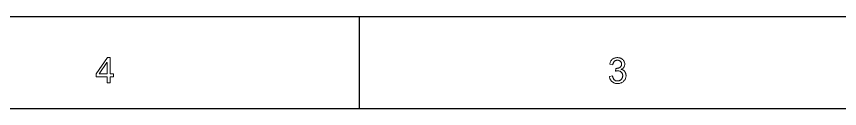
# Model space of a CAD drawing. Header units: millimetres. Extents: x 2067 to 4417, y -1557 to -908.
# Drawn here: x 2292.9 to 2373.9, y -1269.1 to -1260 of the extents above; entities that cross this region are included whole.
import ezdxf

# ---------------------------------------------------------------- set-up
doc = ezdxf.new("R2010")
doc.units = ezdxf.units.MM

msp = doc.modelspace()

# ---------------------------------------------------------------- linework, layer by layer
at = {"color": 7, "lineweight": 25}
for p, q in [((2066.614, -1260.021), (2486.119, -1260.021)), ((2076.617, -1269.106), (2476.618, -1269.106))]:
    msp.add_line(p, q, dxfattribs=at)
at = {"color": 7, "lineweight": 25, "ltscale": 0.225}
msp.add_line((2326.614, -1260.021), (2326.614, -1269.021), dxfattribs=at)
at = {"color": 7, "lineweight": 13}
for points in [[(2302.45, -1265.965), (2302.112, -1265.965), (2302.112, -1266.562), (2301.805, -1266.562), (2301.805, -1265.965), (2300.722, -1265.965), (2300.722, -1265.682), (2301.86, -1264.062), (2302.112, -1264.062), (2302.112, -1265.682), (2302.45, -1265.682)], [(2352.402, -1265.243), (2352.448, -1265.253), (2352.491, -1265.266), (2352.531, -1265.282), (2352.57, -1265.3), (2352.606, -1265.321), (2352.64, -1265.345), (2352.672, -1265.372), (2352.701, -1265.401), (2352.728, -1265.433), (2352.753, -1265.467), (2352.775, -1265.504), (2352.796, -1265.541), (2352.813, -1265.578), (2352.829, -1265.616), (2352.842, -1265.655), (2352.852, -1265.695), (2352.861, -1265.735), (2352.867, -1265.775), (2352.87, -1265.817), (2352.871, -1265.859), (2352.869, -1265.926), (2352.862, -1265.99), (2352.849, -1266.052), (2352.832, -1266.112), (2352.809, -1266.169), (2352.782, -1266.224), (2352.75, -1266.277), (2352.713, -1266.326), (2352.67, -1266.374), (2352.623, -1266.419), (2352.573, -1266.461), (2352.52, -1266.498), (2352.466, -1266.531), (2352.409, -1266.559), (2352.351, -1266.583), (2352.29, -1266.603), (2352.228, -1266.618), (2352.164, -1266.629), (2352.097, -1266.636), (2352.029, -1266.638), (2351.964, -1266.636), (2351.901, -1266.63), (2351.841, -1266.621), (2351.783, -1266.607), (2351.727, -1266.59), (2351.674, -1266.569), (2351.623, -1266.544), (2351.574, -1266.515), (2351.527, -1266.482), (2351.483, -1266.445), (2351.442, -1266.406), (2351.405, -1266.363), (2351.371, -1266.319), (2351.34, -1266.271), (2351.313, -1266.222), (2351.29, -1266.169), (2351.27, -1266.115), (2351.254, -1266.057), (2351.242, -1265.998), (2351.233, -1265.936), (2351.54, -1265.893), (2351.55, -1265.941), (2351.561, -1265.987), (2351.574, -1266.03), (2351.589, -1266.071), (2351.605, -1266.109), (2351.622, -1266.145), (2351.641, -1266.178), (2351.662, -1266.209), (2351.684, -1266.237), (2351.708, -1266.263), (2351.733, -1266.286), (2351.759, -1266.307), (2351.788, -1266.326), (2351.818, -1266.342), (2351.849, -1266.355), (2351.882, -1266.366), (2351.916, -1266.375), (2351.952, -1266.381), (2351.99, -1266.385), (2352.029, -1266.386), (2352.071, -1266.384), (2352.112, -1266.38), (2352.152, -1266.372), (2352.19, -1266.362), (2352.227, -1266.348), (2352.263, -1266.331), (2352.298, -1266.312), (2352.331, -1266.289), (2352.363, -1266.263), (2352.393, -1266.235), (2352.421, -1266.204), (2352.447, -1266.172), (2352.469, -1266.138), (2352.489, -1266.103), (2352.505, -1266.067), (2352.518, -1266.029), (2352.529, -1265.991), (2352.536, -1265.95), (2352.541, -1265.909), (2352.542, -1265.866), (2352.541, -1265.824), (2352.537, -1265.785), (2352.53, -1265.746), (2352.521, -1265.709), (2352.508, -1265.674), (2352.494, -1265.64), (2352.476, -1265.607), (2352.456, -1265.576), (2352.433, -1265.546), (2352.407, -1265.518), (2352.379, -1265.491), (2352.349, -1265.468), (2352.318, -1265.447), (2352.285, -1265.429), (2352.251, -1265.414), (2352.214, -1265.402), (2352.176, -1265.392), (2352.137, -1265.385), (2352.096, -1265.381), (2352.053, -1265.38), (2352.035, -1265.38), (2352.016, -1265.381), (2351.996, -1265.383), (2351.976, -1265.385), (2351.954, -1265.388), (2351.932, -1265.391), (2351.91, -1265.395), (2351.886, -1265.4), (2351.861, -1265.406), (2351.836, -1265.412), (2351.872, -1265.143), (2351.896, -1265.142), (2351.919, -1265.142), (2351.941, -1265.141), (2351.962, -1265.141), (2351.982, -1265.14), (2352.001, -1265.138), (2352.019, -1265.137), (2352.036, -1265.135), (2352.052, -1265.133), (2352.067, -1265.131), (2352.081, -1265.128), (2352.096, -1265.124), (2352.111, -1265.12), (2352.127, -1265.116), (2352.142, -1265.11), (2352.159, -1265.104), (2352.175, -1265.097), (2352.192, -1265.09), (2352.209, -1265.082), (2352.227, -1265.073), (2352.244, -1265.063), (2352.261, -1265.053), (2352.277, -1265.041), (2352.293, -1265.029), (2352.308, -1265.017), (2352.322, -1265.003), (2352.336, -1264.989), (2352.349, -1264.973), (2352.362, -1264.957), (2352.373, -1264.94), (2352.385, -1264.923), (2352.394, -1264.904), (2352.403, -1264.885), (2352.411, -1264.865), (2352.417, -1264.844), (2352.422, -1264.822), (2352.426, -1264.799), (2352.429, -1264.776), (2352.431, -1264.752), (2352.431, -1264.726), (2352.43, -1264.69), (2352.427, -1264.655), (2352.42, -1264.622), (2352.412, -1264.591), (2352.401, -1264.561), (2352.387, -1264.533), (2352.371, -1264.507), (2352.352, -1264.483), (2352.331, -1264.46), (2352.308, -1264.438), (2352.283, -1264.419), (2352.257, -1264.401), (2352.23, -1264.386), (2352.203, -1264.373), (2352.175, -1264.362), (2352.146, -1264.352), (2352.116, -1264.345), (2352.085, -1264.34), (2352.054, -1264.337), (2352.022, -1264.336), (2351.986, -1264.337), (2351.951, -1264.341), (2351.917, -1264.347), (2351.885, -1264.355), (2351.854, -1264.365), (2351.824, -1264.378), (2351.796, -1264.394), (2351.769, -1264.411), (2351.744, -1264.431), (2351.719, -1264.454), (2351.697, -1264.478), (2351.676, -1264.505), (2351.657, -1264.533), (2351.64, -1264.564), (2351.624, -1264.596), (2351.61, -1264.631), (2351.598, -1264.668), (2351.588, -1264.706), (2351.579, -1264.747), (2351.572, -1264.79), (2351.265, -1264.733), (2351.278, -1264.67), (2351.295, -1264.61), (2351.314, -1264.553), (2351.336, -1264.499), (2351.361, -1264.448), (2351.389, -1264.401), (2351.419, -1264.357), (2351.453, -1264.317), (2351.489, -1264.28), (2351.528, -1264.246), (2351.57, -1264.215), (2351.613, -1264.187), (2351.658, -1264.163), (2351.704, -1264.142), (2351.752, -1264.124), (2351.802, -1264.109), (2351.853, -1264.098), (2351.905, -1264.09), (2351.96, -1264.085), (2352.015, -1264.084), (2352.077, -1264.085), (2352.136, -1264.091), (2352.193, -1264.101), (2352.249, -1264.114), (2352.302, -1264.131), (2352.353, -1264.151), (2352.402, -1264.176), (2352.449, -1264.204), (2352.494, -1264.236), (2352.536, -1264.272), (2352.576, -1264.311), (2352.612, -1264.351), (2352.643, -1264.393), (2352.67, -1264.436), (2352.693, -1264.482), (2352.712, -1264.529), (2352.726, -1264.577), (2352.737, -1264.628), (2352.743, -1264.68), (2352.745, -1264.733), (2352.742, -1264.801), (2352.732, -1264.865), (2352.714, -1264.925), (2352.69, -1264.982), (2352.66, -1265.034), (2352.622, -1265.082), (2352.577, -1265.127), (2352.526, -1265.167), (2352.468, -1265.204), (2352.402, -1265.236)], [(2301.805, -1265.682), (2301.805, -1264.553), (2301.798, -1264.553), (2301.023, -1265.682)]]:
    msp.add_lwpolyline(points, close=True, dxfattribs=at)

doc.saveas('drawing.dxf')
